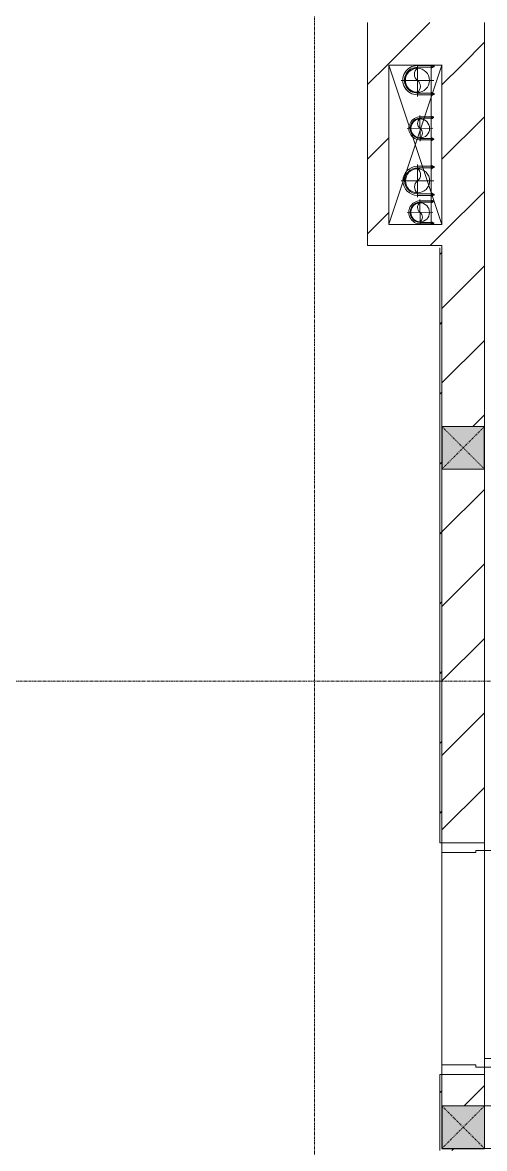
# Model space of a CAD drawing. Header units: millimetres. Extents: x 5121 to 246734, y -48180 to 129206.
# Drawn here: x 116880 to 119053, y 37037 to 42337 of the extents above; entities that cross this region are included whole.
import ezdxf

# ---------------------------------------------------------------- set-up
doc = ezdxf.new("R2010")
doc.units = ezdxf.units.MM
for name, pattern in [('Dash', [6, 3, -3]), ('Grid Line', [22.225, 12.7, -3.175, 3.175, -3.175]), ('IMPORT-CENTER _3_', [10.16, 6.35, -1.27, 1.27, -1.27])]:
    doc.linetypes.add(name, pattern=pattern)
for name, color, linetype, lineweight in [('0-1', 7, 'Continuous', 5), ('0-2', 50, 'Continuous', 9), ('A-DETL-GENF', 92, 'Continuous', 9), ('A-DOOR', 31, 'Continuous', 9), ('A-DOOR-FRAM', 31, 'Continuous', 9), ('A-FLOR-1', 50, 'Continuous', 9), ('A-WALL', 113, 'Continuous', 9), ('A-WALL-1', 250, 'Continuous', 18), ('A-WALL-PATT-3', 111, 'Continuous', 9), ('G-IMPT', 8, 'Continuous', 9), ('G-IMPT-2', 8, 'IMPORT-CENTER _3_', 9), ('M-EQPM', 50, 'Continuous', 9), ('S-COLS', 52, 'Continuous', 9), ('S-COLS-1', 7, 'Continuous', 5), ('S-COLS-5', 52, 'Continuous', 25), ('S-COLS-6', 52, 'Dash', 9), ('S-COLS-HDLN', 52, 'Dash', 9), ('S-GRID-1', 1, 'Grid Line', 9)]:
    doc.layers.add(name, color=color, linetype=linetype, lineweight=lineweight)
pattern_1 = [(45, (0, 0), (-175.3625, 175.3625), [])]
pattern_2 = [(45, (0, 0), (-164.40233, 164.40233), [])]

# ---------------------------------------------------------------- blocks, each defined once
blk = doc.blocks.new('NCV_TKTC_KET CAU_rvt-1-TKCS_MB TỔNG THỂ TẦNG 1')
at = {"layer": 'A-FLOR-1'}
blk.add_line((118602.6, 41386.9), (118602.6, 42136.9), dxfattribs=at)
blk = doc.blocks.new('NCV_TKTC_TANG 1_rvt-1-TKCS_MB TỔNG THỂ TẦNG 1')
at = {"layer": 'A-FLOR-1'}
blk.add_line((118852.6, 38430.3), (118852.6, 37430.3), dxfattribs=at)
blk = doc.blocks.new('TKTC_XREF_251221_MB TANG 1 - TKTC_XREF_260130_MB TANG 1_dwg_CUM U_DN100-V308-TKCS_MB TỔNG THỂ TẦNG 1')
at = {"layer": 'G-IMPT'}
for p, q in [((-72.7, 69.3), (-72.7, 60.7)), ((-66.9, 67.9), (-71.7, 67.9)), ((-65, 69), (0, 69)), ((-79.1, 66.6), (-79.1, 63.4)), ((-76.6, 66.6), (-76.6, 63.4)), ((-74.6, 66.6), (-74.6, 63.4)), ((-66.9, 62.1), (-71.7, 62.1)), ((-79.1, -63.4), (-79.1, -66.6)), ((-76.6, -63.4), (-76.6, -66.6)), ((-74.6, -63.4), (-74.6, -66.6)), ((-72.7, -60.7), (-72.7, -69.3)), ((-66.9, -62.1), (-71.7, -62.1)), ((-66.9, -67.9), (-71.7, -67.9)), ((-66.9, -72.7), (-66.9, -70.8)), ((-65, -69), (0, -69))]:
    blk.add_line(p, q, dxfattribs=at)
at = {"layer": 'G-IMPT', "flags": 128}
for points in [[(-72.7, 67.6), (-78.1, 67.6), (-78.1, 62.4), (-72.7, 62.4)], [(-71.7, 59.2), (-66.9, 59.2), (-66.9, 70.8), (-71.7, 70.8)], [(-66.9, 70.8), (-66.9, 72.7), (-65, 72.7), (-65, 57.3), (-66.9, 57.3), (-66.9, 59.2)], [(-65, 61), (0, 61), (0, 57)], [(-72.7, -62.4), (-78.1, -62.4), (-78.1, -67.6), (-72.7, -67.6)], [(-71.7, -70.8), (-66.9, -70.8), (-66.9, -59.2), (-71.7, -59.2)], [(-66.9, -59.2), (-66.9, -57.3), (-65, -57.3), (-65, -72)], [(-65, -61), (0, -61), (0, -57)]]:
    blk.add_lwpolyline(points, dxfattribs=at)
at = {"layer": 'G-IMPT'}
for centre, radius, start, end in [((-78.1, 66.6), 0.96, 90, 180), ((-71.1, 69.3), 1.56, 112.61986, 247.38014), ((-67.9, 65), 4.8, 143.1301, 216.8699), ((0, 0), 69, 270, 90), ((-78.1, 63.4), 0.96, 180, 270), ((-71.1, 60.7), 1.56, 112.61986, 247.38014), ((0, 0), 61, 270, 90), ((0, 0), 57, 270, 90), ((-78.1, -63.4), 0.96, 90, 180), ((-78.1, -66.6), 0.96, 180, 270), ((-71.1, -60.7), 1.56, 112.61986, 247.38014), ((-67.9, -65), 4.8, 143.1301, 216.8699), ((-71.1, -69.3), 1.56, 112.61986, 247.38014)]:
    blk.add_arc(centre, radius, start, end, dxfattribs=at)
blk = doc.blocks.new('TKTC_XREF_251221_MB TANG 1 - TKTC_XREF_260130_MB TANG 1_dwg_$cc-V309-TKCS_MB TỔNG THỂ TẦNG 1')
at = {"layer": 'G-IMPT'}
blk.add_circle((0, 0), 0.5, dxfattribs=at)
for centre, radius, start, end in [((0, 0), 0.5, 90, 270), ((0.188, 0.25), 0.313, 126.8699, 233.1301), ((-0.188, -0.25), 0.313, 306.8699, 53.1301)]:
    blk.add_arc(centre, radius, start, end, dxfattribs=at)
at = {"layer": 'G-IMPT-2'}
for p, q in [((0, -0.628), (0, 0.673)), ((-0.673, 0), (0.673, 0))]:
    blk.add_line(p, q, dxfattribs=at)
blk = doc.blocks.new('TKTC_XREF_251221_MB TANG 1 - TKTC_XREF_260130_MB TANG 1_dwg_$cc-4202122-TKCS_MB TỔNG THỂ TẦNG 1')
at = {"layer": 'G-IMPT'}
blk.add_circle((0, 0), 0.5, dxfattribs=at)
for centre, radius, start, end in [((0, 0), 0.5, 90, 270), ((0.188, 0.25), 0.313, 126.8699, 233.1301), ((-0.188, -0.25), 0.313, 306.8699, 53.1301)]:
    blk.add_arc(centre, radius, start, end, dxfattribs=at)
at = {"layer": 'G-IMPT-2'}
for p, q in [((0, -0.673), (0, 0.673)), ((-0.673, 0), (0.673, 0))]:
    blk.add_line(p, q, dxfattribs=at)
blk = doc.blocks.new('TKTC_XREF_251221_MB TANG 1 - TKTC_XREF_260130_MB TANG 1_dwg_CUM U_DN100-V207-TKCS_MB TỔNG THỂ TẦNG 1')
at = {"layer": 'G-IMPT'}
blk.add_hatch(color=256, dxfattribs=at).paths.add_polyline_path([(0, 61), (0, 57), (25.4, 50.7), (36.6, 43.1), (47.8, 30.5), (54.6, 15.8), (55.1, 14.6), (57, 0), (52.8, -20.2), (43.1, -36.6), (30.5, -47.8), (15.8, -54.6), (14.7, -55.1), (0, -58.9), (0, -61), (28.5, -53.7), (40.3, -45.3), (45.3, -40.3), (53.7, -28.5), (59.1, -14.8), (61, 0), (53.7, 28.5), (45.3, 40.3), (32.5, 51.3), (25.1, 55), (14.8, 59.1)])
for p, q in [((-79.1, 66.6), (-79.1, 63.4)), ((-76.6, 66.6), (-76.6, 63.4)), ((-74.6, 66.6), (-74.6, 63.4)), ((-72.7, 69.3), (-72.7, 60.7)), ((-66.9, 67.9), (-71.7, 67.9)), ((-66.9, 62.1), (-71.7, 62.1)), ((-65, 69), (0, 69)), ((-79.1, -63.4), (-79.1, -66.6)), ((-76.6, -63.4), (-76.6, -66.6)), ((-74.6, -63.4), (-74.6, -66.6)), ((-72.7, -60.7), (-72.7, -69.3)), ((-66.9, -62.1), (-71.7, -62.1)), ((-66.9, -67.9), (-71.7, -67.9)), ((-65, -69), (0, -69))]:
    blk.add_line(p, q, dxfattribs=at)
at = {"layer": 'G-IMPT', "flags": 128}
for points in [[(-72.7, 67.6), (-78.1, 67.6), (-78.1, 62.4), (-72.7, 62.4)], [(-71.7, 59.2), (-66.9, 59.2), (-66.9, 70.8), (-71.7, 70.8)], [(-66.9, 70.8), (-66.9, 72.7), (-65, 72.7), (-65, 57.3), (-66.9, 57.3), (-66.9, 59.2)], [(-65, 61), (0, 61), (0, 57)], [(-72.7, -62.4), (-78.1, -62.4), (-78.1, -67.6), (-72.7, -67.6)], [(-71.7, -70.8), (-66.9, -70.8), (-66.9, -59.2), (-71.7, -59.2)], [(-66.9, -59.2), (-66.9, -57.3), (-65, -57.3), (-65, -72.7), (-66.9, -72.7), (-66.9, -70.8)], [(-65, -61), (0, -61), (0, -57)]]:
    blk.add_lwpolyline(points, dxfattribs=at)
at = {"layer": 'G-IMPT'}
for centre, radius, start, end in [((-78.1, 66.6), 0.96, 90, 180), ((-78.1, 63.4), 0.96, 180, 270), ((-71.1, 69.3), 1.56, 112.6199, 247.3801), ((-67.9, 65), 4.8, 143.1301, 216.8699), ((-71.1, 60.7), 1.56, 112.6199, 247.3801), ((0, 0), 69, 270, 90), ((0, 0), 61, 270, 90), ((0, 0), 57, 270, 90), ((-78.1, -63.4), 0.96, 90, 180), ((-78.1, -66.6), 0.96, 180, 270), ((-71.1, -60.7), 1.56, 112.6199, 247.3801), ((-67.9, -65), 4.8, 143.1301, 216.8699), ((-71.1, -69.3), 1.56, 112.6199, 247.3801)]:
    blk.add_arc(centre, radius, start, end, dxfattribs=at)
blk = doc.blocks.new('TKTC_XREF_251221_MB TANG 1 - TKTC_XREF_260130_MB TANG 1_dwg_CUM U_DN100-V310-TKCS_MB TỔNG THỂ TẦNG 1')
at = {"layer": 'G-IMPT'}
blk.add_hatch(color=256, dxfattribs=at).paths.add_polyline_path([(0, 61), (0, 57), (23.6, 51.4), (36.6, 43.1), (47.8, 30.5), (54.6, 15.8), (55.7, 10.1), (57, 0), (52.8, -20.1), (43.1, -36.6), (30.5, -47.8), (15.8, -54.6), (14.8, -55.1), (0, -58.9), (0, -61), (28.5, -53.7), (40.3, -45.3), (45.3, -40.3), (55.1, -25.1), (59.1, -14.8), (60.3, 5.4), (53.7, 28.5), (45.3, 40.3), (35, 49.4), (23.6, 55.7), (6.9, 60.1)])
for p, q in [((-79.1, 66.6), (-79.1, 63.4)), ((-76.6, 66.6), (-76.6, 63.4)), ((-74.6, 66.6), (-74.6, 63.4)), ((-72.7, 69.3), (-72.7, 60.7)), ((-66.9, 67.9), (-71.7, 67.9)), ((-66.9, 62.1), (-71.7, 62.1)), ((-65, 69), (0, 69)), ((-79.1, -63.4), (-79.1, -66.6)), ((-76.6, -63.4), (-76.6, -66.6)), ((-74.6, -63.4), (-74.6, -66.6)), ((-72.7, -60.7), (-72.7, -69.3)), ((-66.9, -62.1), (-71.7, -62.1)), ((-66.9, -67.9), (-71.7, -67.9)), ((-65, -69), (0, -69))]:
    blk.add_line(p, q, dxfattribs=at)
at = {"layer": 'G-IMPT', "flags": 128}
for points in [[(-72.7, 67.6), (-78.1, 67.6), (-78.1, 62.4), (-72.7, 62.4)], [(-71.7, 59.2), (-66.9, 59.2), (-66.9, 70.8), (-71.7, 70.8)], [(-66.9, 70.8), (-66.9, 72.7), (-65, 72.7), (-65, 57.3), (-66.9, 57.3), (-66.9, 59.2)], [(-65, 61), (0, 61), (0, 57)], [(-72.7, -62.4), (-78.1, -62.4), (-78.1, -67.6), (-72.7, -67.6)], [(-71.7, -70.8), (-66.9, -70.8), (-66.9, -59.2), (-71.7, -59.2)], [(-66.9, -59.2), (-66.9, -57.3), (-65, -57.3), (-65, -71.5)], [(-65, -61), (0, -61), (0, -57)]]:
    blk.add_lwpolyline(points, dxfattribs=at)
at = {"layer": 'G-IMPT'}
for centre, radius, start, end in [((-78.1, 66.6), 0.96, 90, 180), ((-78.1, 63.4), 0.96, 180, 270), ((-71.1, 69.3), 1.56, 112.6199, 247.3801), ((-67.9, 65), 4.8, 143.1301, 216.8699), ((-71.1, 60.7), 1.56, 112.6199, 247.3801), ((0, 0), 69, 270, 90), ((0, 0), 61, 270, 90), ((0, 0), 57, 270, 90), ((-78.1, -63.4), 0.96, 90, 180), ((-78.1, -66.6), 0.96, 180, 270), ((-71.1, -60.7), 1.56, 112.6199, 247.3801), ((-67.9, -65), 4.8, 143.1301, 216.8699), ((-71.1, -69.3), 1.56, 112.6199, 247.3801)]:
    blk.add_arc(centre, radius, start, end, dxfattribs=at)
blk = doc.blocks.new('TKTC_XREF_251221_MB TANG 1 - TKTC_XREF_260130_MB TANG 1_dwg_$cc-V311-TKCS_MB TỔNG THỂ TẦNG 1')
at = {"layer": 'G-IMPT'}
blk.add_circle((0, 0), 0.5, dxfattribs=at)
for centre, radius, start, end in [((0, 0), 0.5, 90, 270), ((0.188, 0.25), 0.313, 126.8699, 233.1301), ((-0.188, -0.25), 0.313, 306.8699, 53.1301)]:
    blk.add_arc(centre, radius, start, end, dxfattribs=at)
at = {"layer": 'G-IMPT-2'}
for p, q in [((0, -0.673), (0, 0.635)), ((-0.673, 0), (0.673, 0))]:
    blk.add_line(p, q, dxfattribs=at)
blk = doc.blocks.new('TKTC_XREF_251221_MB TANG 1 - TKTC_XREF_260130_MB TANG 1_dwg_CUM U_DN100-V206-TKCS_MB TỔNG THỂ TẦNG 1')
at = {"layer": 'G-IMPT'}
for p, q in [((-72.7, 69.3), (-72.7, 60.7)), ((-66.9, 67.9), (-71.7, 67.9)), ((-65, 69), (0, 69)), ((-79.1, 66.6), (-79.1, 63.4)), ((-76.6, 66.6), (-76.6, 63.4)), ((-74.6, 66.6), (-74.6, 63.4)), ((-66.9, 62.1), (-71.7, 62.1)), ((-79.1, -63.4), (-79.1, -66.6)), ((-76.6, -63.4), (-76.6, -66.6)), ((-74.6, -63.4), (-74.6, -66.6)), ((-72.7, -60.7), (-72.7, -69.3)), ((-66.9, -62.1), (-71.7, -62.1)), ((-66.9, -67.9), (-71.7, -67.9)), ((-65, -69), (0, -69))]:
    blk.add_line(p, q, dxfattribs=at)
at = {"layer": 'G-IMPT', "flags": 128}
for points in [[(-72.7, 67.6), (-78.1, 67.6), (-78.1, 62.4), (-72.7, 62.4)], [(-71.7, 59.2), (-66.9, 59.2), (-66.9, 70.8), (-71.7, 70.8)], [(-66.9, 70.8), (-66.9, 72.7), (-65, 72.7), (-65, 57.3), (-66.9, 57.3), (-66.9, 59.2)], [(-65, 61), (0, 61), (0, 57)], [(-72.7, -62.4), (-78.1, -62.4), (-78.1, -67.6), (-72.7, -67.6)], [(-71.7, -70.8), (-66.9, -70.8), (-66.9, -59.2), (-71.7, -59.2)], [(-66.9, -59.2), (-66.9, -57.3), (-65, -57.3), (-65, -72.7), (-66.9, -72.7), (-66.9, -70.8)], [(-65, -61), (0, -61), (0, -57)]]:
    blk.add_lwpolyline(points, dxfattribs=at)
at = {"layer": 'G-IMPT'}
for centre, radius, start, end in [((-78.1, 66.6), 0.96, 90, 180), ((-71.1, 69.3), 1.56, 112.61986, 247.38014), ((-67.9, 65), 4.8, 143.1301, 216.8699), ((0, 0), 69, 270, 90), ((-78.1, 63.4), 0.96, 180, 270), ((-71.1, 60.7), 1.56, 112.61986, 247.38014), ((0, 0), 61, 270, 90), ((0, 0), 57, 270, 90), ((-78.1, -63.4), 0.96, 90, 180), ((-78.1, -66.6), 0.96, 180, 270), ((-71.1, -60.7), 1.56, 112.61986, 247.38014), ((-67.9, -65), 4.8, 143.1301, 216.8699), ((-71.1, -69.3), 1.56, 112.61986, 247.38014)]:
    blk.add_arc(centre, radius, start, end, dxfattribs=at)
blk = doc.blocks.new('TKTC_XREF_251221_MB TANG 1 - TKTC_XREF_260130_MB TANG 1_dwg_$cc-4202118-TKCS_MB TỔNG THỂ TẦNG 1')
at = {"layer": 'G-IMPT'}
blk.add_circle((0, 0), 0.5, dxfattribs=at)
for centre, radius, start, end in [((0, 0), 0.5, 90, 270), ((0.188, 0.25), 0.313, 126.8699, 233.1301), ((-0.188, -0.25), 0.313, 306.8699, 53.1301)]:
    blk.add_arc(centre, radius, start, end, dxfattribs=at)
at = {"layer": 'G-IMPT-2'}
for p, q in [((0, -0.673), (0, 0.673)), ((-0.673, 0), (0.673, 0))]:
    blk.add_line(p, q, dxfattribs=at)
blk = doc.blocks.new('TKTC_XREF_251221_MB TANG 1 - TKTC_XREF_260130_MB TANG 1_dwg-4202109-TKCS_MB TỔNG THỂ TẦNG 1')
at = {"layer": 'G-IMPT'}
for p, q in [((-84349.1, -359959.7), (-84349.1, -359209.7)), ((-84299.3, -359209.5), (-84299.3, -359959.7))]:
    blk.add_line(p, q, dxfattribs=at)
for name, p, xscale, yscale, zscale, rotation in [('TKTC_XREF_251221_MB TANG 1 - TKTC_XREF_260130_MB TANG 1_dwg_$cc-V311-TKCS_MB TỔNG THỂ TẦNG 1', (-84414.4, -359281.9), 113.7150000000091, 113.7150000000091, 113.7150000000091, 359.9990086636432), ('TKTC_XREF_251221_MB TANG 1 - TKTC_XREF_260130_MB TANG 1_dwg_CUM U_DN100-V310-TKCS_MB TỔNG THỂ TẦNG 1', (-84414.4, -359281), 0.9975000000000005, 0.9975000000000005, 0.9975000000000005, 180.000991338195), ('TKTC_XREF_251221_MB TANG 1 - TKTC_XREF_260130_MB TANG 1_dwg_$cc-4202118-TKCS_MB TỔNG THỂ TẦNG 1', (-84402.1, -359508.1), 90.00000000005107, 90.00000000005107, 90.00000000005107, 0.3740267799372842), ('TKTC_XREF_251221_MB TANG 1 - TKTC_XREF_260130_MB TANG 1_dwg_CUM U_DN100-V207-TKCS_MB TỔNG THỂ TẦNG 1', (-84413.9, -359754.8), 0.9974999999999965, 0.9974999999999965, 0.9974999999999965, 180.0009913385626), ('TKTC_XREF_251221_MB TANG 1 - TKTC_XREF_260130_MB TANG 1_dwg_$cc-V309-TKCS_MB TỔNG THỂ TẦNG 1', (-84402.7, -359903.2), 90.00000000005107, 90.00000000005107, 90.00000000005107, 0.3740267799372842)]:
    blk.add_blockref(name, p, dxfattribs=dict(xscale=xscale, yscale=yscale, zscale=zscale, rotation=rotation))
at = {"extrusion": (0, 0, -1)}
for name, p, xscale, yscale, zscale, rotation in [('TKTC_XREF_251221_MB TANG 1 - TKTC_XREF_260130_MB TANG 1_dwg_CUM U_DN100-V206-TKCS_MB TỔNG THỂ TẦNG 1', (84400.2, -359508.1), 0.7894736842105242, 0.7894736842105242, -0.7894736842105242, 359.6259732184666), ('TKTC_XREF_251221_MB TANG 1 - TKTC_XREF_260130_MB TANG 1_dwg_$cc-4202122-TKCS_MB TỔNG THỂ TẦNG 1', (84413.9, -359754.8), 113.7150000000092, 113.7150000000092, -113.7150000000092, 179.9990086636432), ('TKTC_XREF_251221_MB TANG 1 - TKTC_XREF_260130_MB TANG 1_dwg_CUM U_DN100-V308-TKCS_MB TỔNG THỂ TẦNG 1', (84400.8, -359903.2), 0.7894736842105242, 0.7894736842105242, -0.7894736842105242, 359.6259732184666)]:
    blk.add_blockref(name, p, dxfattribs=dict(at, xscale=xscale, yscale=yscale, zscale=zscale, rotation=rotation))
blk = doc.blocks.new('TKTC_XREF_251221_MB TANG 1 - TKTC_XREF_251221_MB TANG 1-2038492-TKCS_MB TỔNG THỂ TẦNG 1')
blk.add_blockref('TKTC_XREF_251221_MB TANG 1 - TKTC_XREF_260130_MB TANG 1_dwg-4202109-TKCS_MB TỔNG THỂ TẦNG 1', (169499.1, 384109.7))
blk = doc.blocks.new('FD_05 - FD_05-1000x2200mm-835434-TKCS_MB TỔNG THỂ TẦNG 1')
at = {"layer": 'A-DETL-GENF'}
for p, q in [((470, 100), (470, 1120)), ((470, 1120), (510, 1120)), ((510, 1120), (510, 100)), ((510, 100), (470, 100))]:
    blk.add_line(p, q, dxfattribs=at)
blk.add_arc((510, 100), 1020, 92.2475, 180, dxfattribs=at)
at = {"layer": 'A-DOOR-FRAM'}
for p, q in [((-510, 100), (-545, 100)), ((-545, 100), (-545, -100)), ((-510, 60), (-510, 100)), ((-500, 60), (-510, 60)), ((-500, -100), (-500, 60)), ((510, 60), (500, 60)), ((500, 60), (500, -100)), ((545, 100), (510, 100)), ((510, 100), (510, 60)), ((545, -100), (545, 100)), ((-545, -100), (-500, -100)), ((500, -100), (545, -100))]:
    blk.add_line(p, q, dxfattribs=at)
blk = doc.blocks.new('G1_SOF - BO TRU - 200x200-3051103-TKCS_MB TỔNG THỂ TẦNG 1')
at = {"layer": 'S-COLS-HDLN'}
for p, q in [((-100, -100), (100, 100)), ((100, -100), (-100, 100))]:
    blk.add_line(p, q, dxfattribs=at)

msp = doc.modelspace()

# ---------------------------------------------------------------- hatches: boundary and pattern name
at = {"layer": 'A-WALL-PATT-3'}
h = msp.add_hatch(dxfattribs=at)
h.set_pattern_fill('FP_1', color=256, style=0, pattern_type=2)
h.set_pattern_definition(pattern_1)
h.paths.add_polyline_path([(118852.6, 42136.9), (119052.5, 42136.9), (119052.5, 42336.9), (118502.5, 42336.9), (118502.6, 42136.9), (118852.6, 42136.9)])
h = msp.add_hatch(dxfattribs=at)
h.set_pattern_fill('FP_1', color=256, style=0, pattern_type=2)
h.set_pattern_definition(pattern_1)
h.paths.add_polyline_path([(118602.5, 41386.9), (118602.2, 42136.9), (118502.5, 42136.9), (118502.6, 41386.9), (118602.2, 41386.9)])
h = msp.add_hatch(dxfattribs=at)
h.set_pattern_fill('FP_1', color=256, style=0, pattern_type=2)
h.set_pattern_definition(pattern_1)
h.paths.add_polyline_path([(118852.5, 41286.9), (119052.5, 41286.9), (119052.5, 42136.9), (118852.5, 42136.9), (118852.5, 41386.7)])
h = msp.add_hatch(dxfattribs=at)
h.set_pattern_fill('FP_1', color=256, style=0, pattern_type=2)
h.set_pattern_definition(pattern_1)
h.paths.add_polyline_path([(118502.6, 41286.9), (118852.5, 41286.9), (118852.5, 41386.9), (118502.5, 41386.9), (118502.5, 41286.9)])
h = msp.add_hatch(dxfattribs=at)
h.set_pattern_fill('FP_43', color=256, style=0, pattern_type=2)
h.set_pattern_definition(pattern_2)
h.paths.add_polyline_path([(118852.5, 37037.4), (118852.5, 37385.3), (118842.5, 37383.1), (118842.5, 37037.4)])
h.paths.add_polyline_path([(118842.5, 38475.3), (118852.5, 38475.3), (118852.5, 41286.9), (118842.5, 41286.9), (118842.5, 39126.9)])
h = msp.add_hatch(dxfattribs=at)
h.set_pattern_fill('FP_1', color=256, style=0, pattern_type=2)
h.set_pattern_definition(pattern_1)
h.paths.add_polyline_path([(119052.5, 37237.4), (119052.5, 37385.3), (118852.5, 37385.3), (118852.6, 37237.4)])
h.paths.add_polyline_path([(119012.5, 38475.3), (119052.5, 38475.3), (119052.5, 40235.3), (118852.5, 40235.3), (118852.5, 38475.3)])
h.paths.add_polyline_path([(118852.5, 40435.3), (119052.5, 40435.3), (119052.5, 41286.9), (118852.5, 41286.9), (118852.5, 40512.7)])
h = msp.add_hatch(dxfattribs=at)
h.set_pattern_fill('FP_1', color=256, style=0, pattern_type=2)
h.set_pattern_definition(pattern_1)
h.paths.add_polyline_path([(121702.6, 37037.4), (122052.6, 37037.4), (122052.5, 37237.4), (119052.5, 37237.4), (119052.6, 37037.4), (121702.2, 37037.4)])
h = msp.add_hatch(dxfattribs=at)
h.set_pattern_fill('FP_43', color=256, style=0, pattern_type=2)
h.set_pattern_definition(pattern_2)
h.paths.add_polyline_path([(121702.6, 37027.4), (121702.2, 37037.4), (118842.5, 37037.4), (118842.5, 37027.4), (121692.6, 37027.4)])
at = {"layer": 'S-COLS-1'}
for points in [[(119052.5, 40236.9), (119052.5, 40435.3), (118852.5, 40435.3), (118852.5, 40236.9), (118911.6, 40236.9)], [(118852.6, 37037.4), (119052.5, 37037.4), (119052.5, 37237.4), (118852.5, 37237.4), (118852.5, 37037.4)]]:
    msp.add_hatch(color=256, dxfattribs=at).paths.add_polyline_path(points)

# ---------------------------------------------------------------- linework, layer by layer
at = {"layer": '0-2'}
for p, q in [((118602.5, 41387.8), (118852.6, 42136.9)), ((118852.6, 41386.9), (118602.5, 42136.1))]:
    msp.add_line(p, q, dxfattribs=at)
at = {"layer": 'A-WALL'}
for p, q in [((118852.5, 41286.9), (118852.5, 40435.3)), ((118852.5, 40435.3), (119052.5, 40435.3)), ((118852.5, 40235.3), (118852.5, 38475.3)), ((119052.5, 40235.3), (118852.5, 40235.3)), ((118852.5, 37430.3), (118852.5, 38430.3)), ((119052.5, 38440.3), (119052.5, 37420.3)), ((118852.5, 37385.3), (118852.5, 37237.4)), ((118852.5, 37237.4), (119052.5, 37237.4)), ((119052.5, 37237.4), (119052.5, 37037.4)), ((119052.5, 37037.4), (121702.6, 37037.4))]:
    msp.add_line(p, q, dxfattribs=at)
at = {"layer": 'A-WALL-1'}
for p, q in [((118502.5, 42336.9), (118502.5, 41286.9)), ((119052.5, 40435.3), (119052.5, 42336.9)), ((118602.5, 41386.9), (118602.5, 42136.9)), ((118602.5, 42136.9), (118852.5, 42136.9)), ((118852.5, 42136.9), (118852.5, 41386.9)), ((118852.5, 41386.9), (118602.5, 41386.9)), ((118852.5, 41286.9), (118502.5, 41286.9)), ((118842.5, 41276.9), (118842.5, 38475.3)), ((118852.5, 40235.3), (118852.5, 40435.3)), ((119052.5, 38475.3), (119052.5, 40235.3)), ((118842.5, 38475.3), (118852.5, 38475.3)), ((118852.5, 37385.3), (118842.5, 37385.3)), ((118842.5, 37385.3), (118842.5, 37027.4)), ((119052.5, 37237.4), (119052.5, 37385.3)), ((118852.5, 37037.4), (118852.5, 37237.4)), ((122052.6, 37237.4), (119052.5, 37237.4)), ((119052.5, 37037.4), (118852.5, 37037.4))]:
    msp.add_line(p, q, dxfattribs=at)
at = {"layer": 'S-COLS'}
for p, q in [((119052.5, 40435.3), (118852.5, 40435.3)), ((118852.5, 40235.3), (119052.5, 40235.3)), ((119052.5, 37237.4), (118852.5, 37237.4)), ((119052.5, 37037.4), (119052.5, 37237.4))]:
    msp.add_line(p, q, dxfattribs=at)
at = {"layer": 'S-COLS-5'}
for p, q in [((118852.5, 40435.3), (118852.5, 40235.3)), ((119052.5, 40235.3), (119052.5, 40435.3)), ((118852.5, 37237.4), (118852.5, 37037.4)), ((118852.5, 37037.4), (119052.5, 37037.4))]:
    msp.add_line(p, q, dxfattribs=at)
at = {"layer": 'S-GRID-1'}
for p, q in [((118252.6, 23210.6), (118252.6, 74295.7)), ((129301.8, 39236.9), (31601.8, 39236.9))]:
    msp.add_line(p, q, dxfattribs=at)

# ---------------------------------------------------------------- block references
at = {"layer": '0-1'}
for name in ['NCV_TKTC_KET CAU_rvt-1-TKCS_MB TỔNG THỂ TẦNG 1', 'NCV_TKTC_TANG 1_rvt-1-TKCS_MB TỔNG THỂ TẦNG 1']:
    msp.add_blockref(name, (0, 0), dxfattribs=at)
at = {"layer": 'A-DOOR', "rotation": 270.0000000000001}
msp.add_blockref('FD_05 - FD_05-1000x2200mm-835434-TKCS_MB TỔNG THỂ TẦNG 1', (118952.5, 37930.3), dxfattribs=at)
at = {"layer": 'M-EQPM'}
msp.add_blockref('TKTC_XREF_251221_MB TANG 1 - TKTC_XREF_251221_MB TANG 1-2038492-TKCS_MB TỔNG THỂ TẦNG 1', (33652.6, 17236.9), dxfattribs=at)
at = {"layer": 'S-COLS-6', "rotation": 180}
for p in [(118952.5, 40335.3), (118952.5, 37137.4)]:
    msp.add_blockref('G1_SOF - BO TRU - 200x200-3051103-TKCS_MB TỔNG THỂ TẦNG 1', p, dxfattribs=at)

doc.saveas('drawing.dxf')
